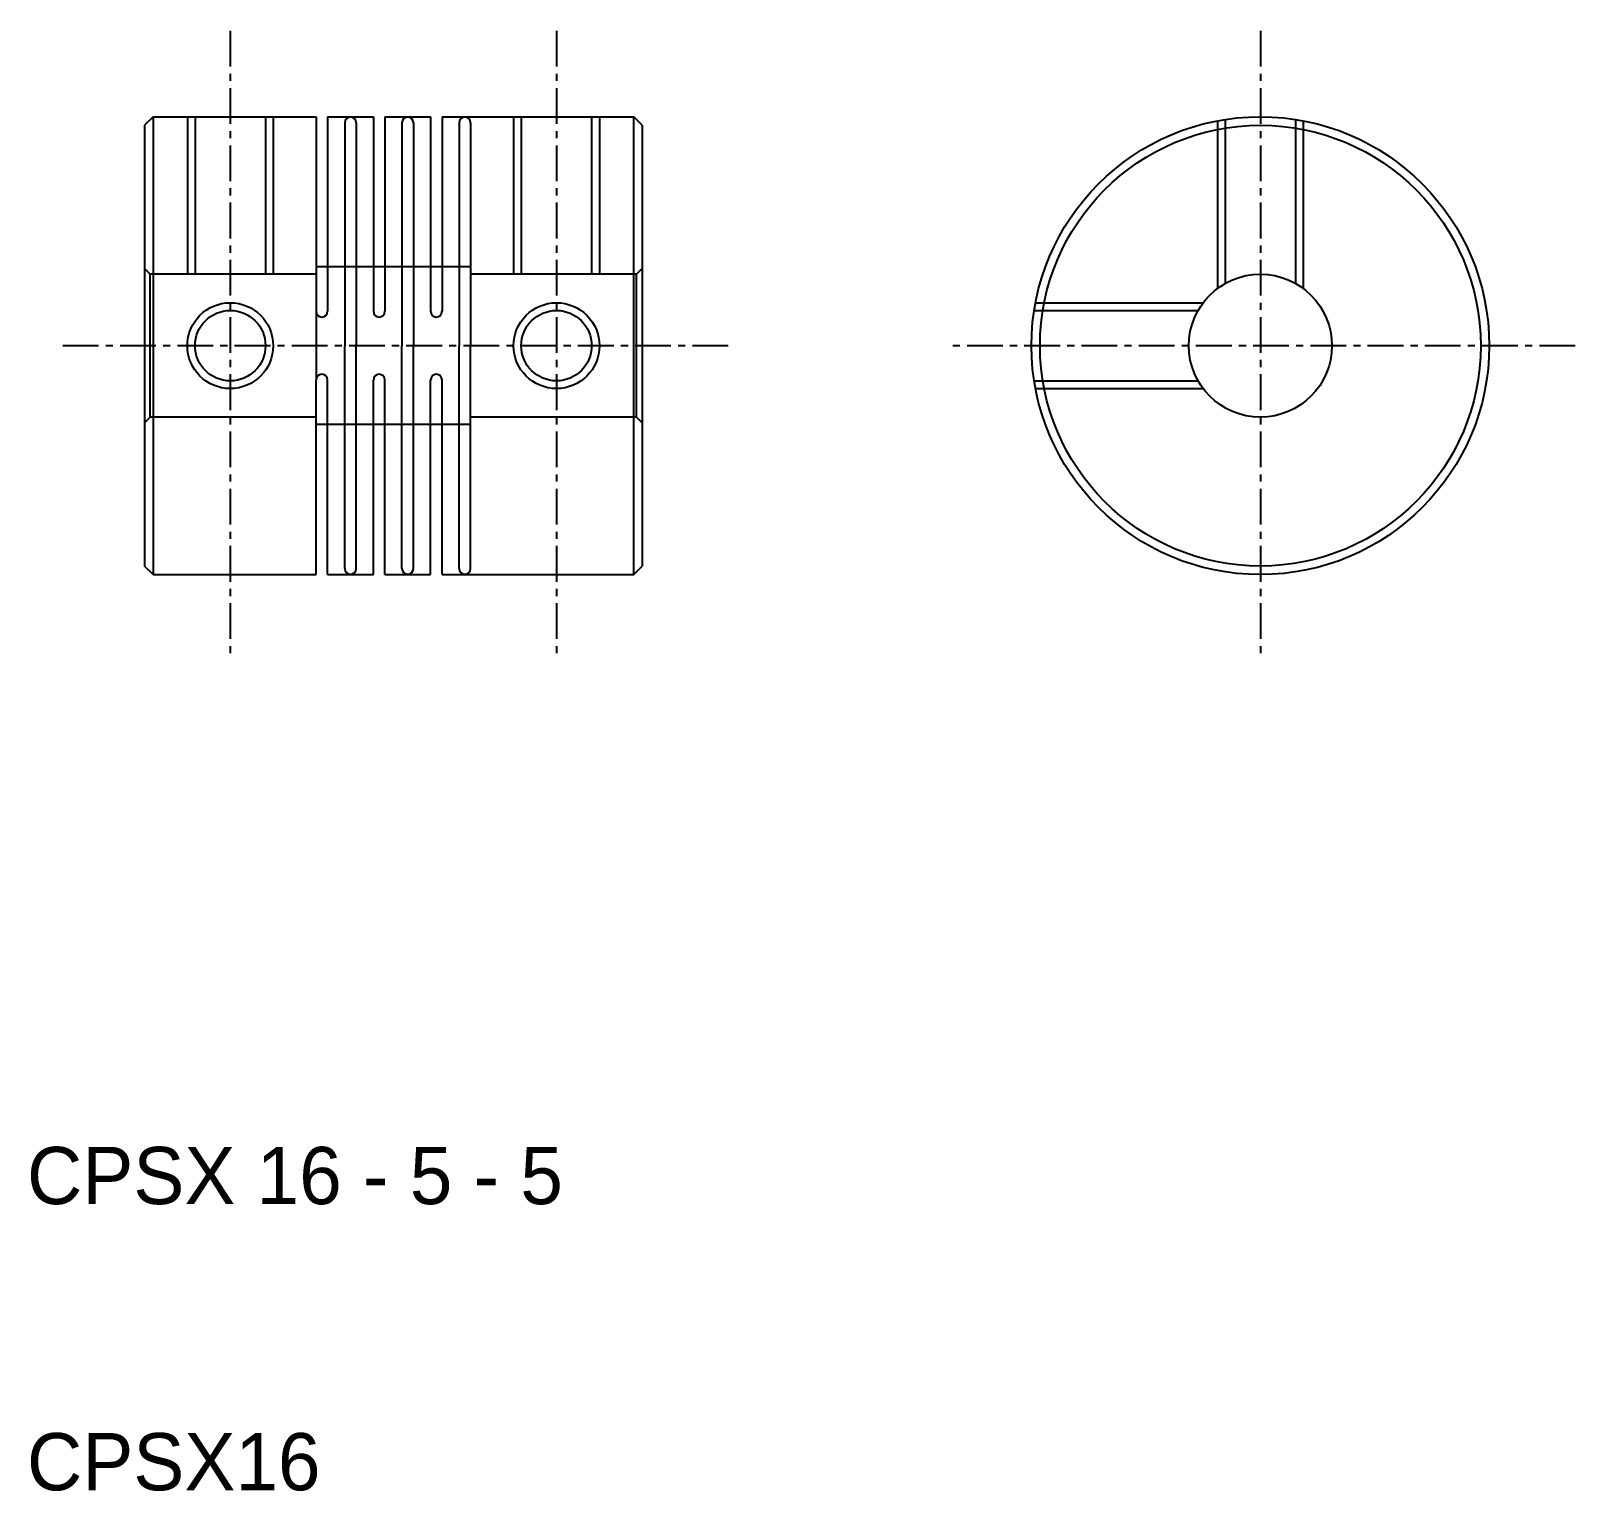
# Model space of a CAD drawing. Extents: x 136.9 to 190.8, y 83.6 to 134.6.
import ezdxf

# ---------------------------------------------------------------- set-up
doc = ezdxf.new("R2010")
doc.units = 0
doc.linetypes.add('CENTER', pattern=[2, 1.25, -0.25, 0.25, -0.25])
doc.linetypes.add('DASHED', pattern=[19.05, 12.7, -6.35])
doc.layers.get('0').update_dxf_attribs({"linetype": 'CONTINUOUS'})
doc.layers.add('CENTER', color=1, linetype='CENTER')

msp = doc.modelspace()

# ---------------------------------------------------------------- linework, layer by layer
for p, q in [((141.128, 131.631), (140.828, 131.331)), ((140.828, 131.331), (140.828, 115.931)), ((141.128, 131.631), (141.128, 115.631)), ((141.128, 131.631), (146.828, 131.631)), ((146.828, 131.631), (146.828, 124.831)), ((147.228, 131.631), (147.228, 124.831)), ((147.228, 131.631), (148.828, 131.631)), ((147.828, 131.418), (147.828, 123.631)), ((148.228, 131.418), (148.228, 123.631)), ((148.828, 131.631), (148.828, 124.831)), ((149.228, 131.631), (149.228, 124.831)), ((149.228, 131.631), (150.828, 131.631)), ((149.828, 131.418), (149.828, 123.631)), ((150.228, 131.418), (150.228, 123.631)), ((150.828, 131.631), (150.828, 124.831)), ((151.228, 131.631), (151.228, 124.831)), ((151.228, 131.631), (157.928, 131.631)), ((151.828, 131.418), (151.828, 123.631)), ((152.228, 131.418), (152.228, 123.631)), ((157.928, 123.631), (157.928, 131.631)), ((158.228, 131.331), (157.928, 131.631)), ((158.228, 131.331), (158.228, 123.631)), ((147.828, 115.844), (147.828, 123.631)), ((148.228, 115.844), (148.228, 123.631)), ((149.828, 115.844), (149.828, 123.631)), ((150.228, 115.844), (150.228, 123.631)), ((151.828, 115.844), (151.828, 123.631)), ((152.228, 115.844), (152.228, 123.631)), ((157.928, 115.631), (157.928, 123.631)), ((158.228, 123.631), (158.228, 115.931)), ((146.828, 115.631), (146.828, 122.431)), ((147.228, 115.631), (147.228, 122.431)), ((148.828, 115.631), (148.828, 122.431)), ((149.228, 115.631), (149.228, 122.431)), ((150.828, 115.631), (150.828, 122.431)), ((151.228, 115.631), (151.228, 122.431)), ((140.828, 115.931), (141.128, 115.631)), ((141.128, 115.631), (146.828, 115.631)), ((147.228, 115.631), (148.828, 115.631)), ((149.228, 115.631), (150.828, 115.631)), ((151.228, 115.631), (157.928, 115.631)), ((157.928, 115.631), (158.228, 115.931))]:
    msp.add_line(p, q)
at = {"color": 3, "linetype": 'DASHED'}
for p, q in [((142.328, 131.631), (142.328, 126.131)), ((142.599, 131.631), (142.599, 126.131)), ((145.058, 131.631), (145.058, 126.131)), ((145.328, 131.631), (145.328, 126.131)), ((153.728, 131.631), (153.728, 126.131)), ((153.999, 131.631), (153.999, 126.131)), ((156.458, 131.631), (156.458, 126.131)), ((156.728, 131.631), (156.728, 126.131)), ((178.328, 131.489), (178.328, 125.631)), ((178.599, 131.536), (178.599, 125.808)), ((181.058, 131.536), (181.058, 125.808)), ((181.328, 131.489), (181.328, 125.631)), ((141.028, 126.131), (140.828, 126.331)), ((152.228, 126.381), (146.828, 126.381)), ((158.028, 126.131), (158.228, 126.331)), ((146.828, 126.131), (141.028, 126.131)), ((141.028, 121.131), (141.028, 126.131)), ((158.028, 126.131), (152.228, 126.131)), ((158.028, 121.131), (158.028, 126.131)), ((146.828, 124.831), (146.828, 122.431)), ((171.923, 124.861), (177.651, 124.861)), ((171.97, 125.131), (177.828, 125.131)), ((171.923, 122.402), (177.651, 122.402)), ((171.97, 122.131), (177.828, 122.131)), ((141.028, 121.131), (140.828, 120.931)), ((146.828, 121.131), (141.028, 121.131)), ((158.028, 121.131), (152.228, 121.131)), ((158.028, 121.131), (158.228, 120.931)), ((152.228, 120.881), (146.828, 120.881))]:
    msp.add_line(p, q, dxfattribs=at)
for centre, radius in [((179.828, 123.631), 8), ((179.828, 123.631), 7.7), ((179.828, 123.631), 2.5), ((143.828, 123.631), 1.23), ((155.228, 123.631), 1.23), ((179.828, 123.631), 0.00005)]:
    msp.add_circle(centre, radius)
at = {"color": 3}
for centre in [(143.828, 123.631), (155.228, 123.631)]:
    msp.add_circle(centre, 1.5, dxfattribs=at)
at = {"color": 3, "linetype": 'DASHED'}
msp.add_circle((179.828, 123.631), 0.00005, dxfattribs=at)
for centre, start, end in [((148.028, 131.418), 0, 180), ((150.028, 131.418), 0, 180), ((152.028, 131.418), 0, 180), ((147.028, 124.831), 180, 0), ((149.028, 124.831), 180, 0), ((151.028, 124.831), 180, 0), ((147.028, 122.431), 0, 180), ((149.028, 122.431), 0, 180), ((151.028, 122.431), 0, 180), ((148.028, 115.844), 180, 0), ((150.028, 115.844), 180, 0), ((152.028, 115.844), 180, 0)]:
    msp.add_arc(centre, 0.2, start, end)
at = {"layer": 'CENTER'}
for p, q in [((143.828, 134.631), (143.828, 112.631)), ((155.228, 134.631), (155.228, 112.631)), ((179.828, 134.631), (179.828, 112.631)), ((161.228, 123.631), (137.828, 123.631)), ((190.828, 123.631), (168.828, 123.631))]:
    msp.add_line(p, q, dxfattribs=at)

# ---------------------------------------------------------------- texts
for s, p in [('CPSX 16 - 5 - 5', (136.724, 93.631)), ('CPSX16', (136.724, 83.631))]:
    msp.add_text(s, height=2).set_placement(p)

doc.saveas('drawing.dxf')
